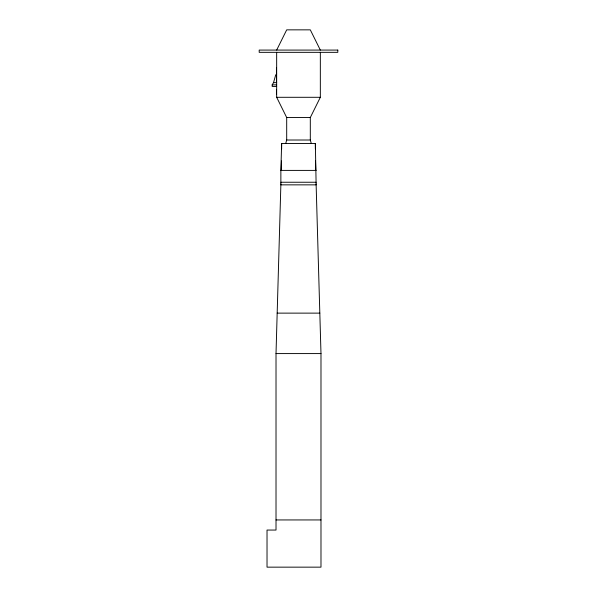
<?xml version="1.0" encoding="UTF-8"?>
<svg xmlns="http://www.w3.org/2000/svg" width="597" height="597" viewBox="0 0 597 597"><rect width="100%" height="100%" fill="white"/><g stroke="black" fill="none" stroke-linecap="round" stroke-linejoin="round"><path stroke-width="0.9" d="M280.866 170.399L281.642 143.541L315.358 143.541L316.134 184.854L280.866 184.854L280.866 170.399L316.134 170.399M316.111 184.003L320.985 353.581L320.985 567.15L267.023 567.15L267.023 530.054L276.015 530.054L276.015 353.581L280.888 184.003M281.217 170.205L281.478 160.936M285.732 143.437L286.694 140.011L286.694 117.527L276.665 97.296L276.665 52.335M276.665 86.431L272.172 86.431L272.172 84.856L273.516 82.647L275.672 75.035L276.665 73.953M276.665 50.081L286.694 29.85L310.306 29.85L320.335 50.081M311.268 143.437L310.306 140.011L310.306 117.527L320.335 97.296L320.335 52.335M273.516 82.647L276.665 82.647M272.172 84.856L276.665 84.856M276.665 97.296L320.335 97.296M286.694 117.527L310.306 117.527M286.694 140.011L310.306 140.011M280.866 182.242L316.134 182.242M277.18 313.127L319.82 313.127M276.015 353.581L320.985 353.581M276.015 519.942L320.985 519.942M315.522 160.936L315.783 170.205M315.358 143.541L315.358 149.004M281.642 143.541L281.642 149.004M276.441 67.812L276.441 81.811M276.441 89.789L276.441 94.005M337.805 50.081L259.195 50.081L259.195 52.335L337.805 52.335L337.805 50.081"/></g></svg>
